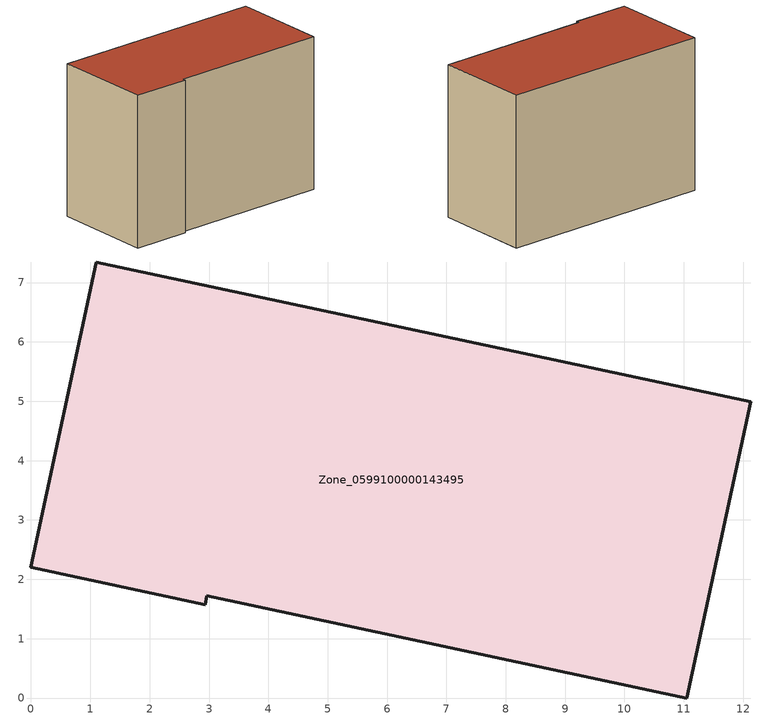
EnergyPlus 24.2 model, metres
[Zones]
Zone_0599100000143495
 floor ground (C_G): 0,2.2 1.1,7.35 12.12,4.99 11.05,0 2.96,1.72 2.93,1.57 z0
 wall outside (C_F): 1.1,7.35 0,2.2 2.93,1.57 2.96,1.72 11.05,0 12.12,4.99 1.1,7.35 z0:7.97
 roof outside (C_R): 12.12,4.99 1.1,7.35 0,2.2 2.93,1.57 2.96,1.72 11.05,0 z7.97
[BUILDING]
Pand.0599100000143495: North Axis=0; Terrain=City; Loads Convergence Tolerance Value=0.04; Temperature Convergence Tolerance Value=0.4; Solar Distribution=FullExterior; Maximum Number of Warmup Days=25; Minimum Number of Warmup Days=1
[Site:Location]
Rotterdam.The.Hague.AP_ZH_NLD Design_Conditions: Latitude=51.96; Longitude=4.45; Time Zone=1; Elevation=-4.5
[SITE:GROUNDTEMPERATURE:BUILDINGSURFACE]
18, 18, 18, 18, 18, 18, 18, 18, 18, 18, 18, 18
[MATERIAL] Thermal Absorptance=0.9; Solar Absorptance=0.7; Visible Absorptance=0.7
Name | Roughness | Thickness | Conductivity | Density | Specific Heat
G.TI.1975-1991 | MediumSmooth | 0.15 | 0.288461 | 540 | 1210
F.TI.1975-1991 | Rough | 0.3 | 0.230769 | 1920 | 840
R.TI.1975-1991 | MediumRough | 0.2 | 0.153846 | 1500 | 1000
[CONSTRUCTION]
C_G: G.TI.1975-1991
C_F: F.TI.1975-1991
C_R: R.TI.1975-1991
[ZONE]
Zone_0599100000143495: Type=1; Multiplier=1; Ceiling Height=Autocalculate; Volume=Autocalculate; Floor Area=autocalculate; Part of Total Floor Area=Yes
[ZONEINFILTRATION:DESIGNFLOWRATE]
Infil_Zone_0599100000143495: Zone or ZoneList or Space or SpaceList=Zone_0599100000143495; Schedule=AlwaysOn; Design Flow Rate Calculation Method=Flow/Area; Flow Rate per Floor Area=0.003; Constant Term Coefficient=1; Temperature Term Coefficient=0; Velocity Term Coefficient=0; Velocity Squared Term Coefficient=0
[HVACTEMPLATE:ZONE:IDEALLOADSAIRSYSTEM]
Zone_0599100000143495: Maximum Heating Supply Air Temperature=50; Minimum Cooling Supply Air Temperature=13; Maximum Heating Supply Air Humidity Ratio=0.0156; Minimum Cooling Supply Air Humidity Ratio=0.0077; Heating Limit=NoLimit; Cooling Limit=NoLimit; Dehumidification Control Type=ConstantSensibleHeatRatio; Cooling Sensible Heat Ratio=0.7; Dehumidification Setpoint=60; Humidification Control Type=None; Humidification Setpoint=30; Outdoor Air Method=None; Outdoor Air Flow Rate per Person=0.00944; Outdoor Air Flow Rate per Zone Floor Area=0; Outdoor Air Flow Rate per Zone=0; Demand Controlled Ventilation Type=None; Outdoor Air Economizer Type=NoEconomizer; Heat Recovery Type=None; Sensible Heat Recovery Effectiveness=0.7; Latent Heat Recovery Effectiveness=0.65
[ZONECONTROL:THERMOSTAT]
ThermostatControl_Zone_0599100000143495: Zone or ZoneList=Zone_0599100000143495; Control Type Schedule=DualSetpointControlType; Control 1=Thermostat_Zone_0599100000143495; Temperature Difference Between Cutout And Setpoint=0
[THERMOSTATSETPOINT:DUALSETPOINT]
Thermostat_Zone_0599100000143495: Heating Setpoint Temperature Schedule=HeatingSetpoint_Zone_0599100000143495; Cooling Setpoint Temperature Schedule=CoolingSetpoint_Zone_0599100000143495
[SCHEDULE:COMPACT]
HeatingSetpoint_Zone_0599100000143495: Through: 12/31, For: AllDays, Until: 24:00, 21
CoolingSetpoint_Zone_0599100000143495: Through: 12/31, For: AllDays, Until: 24:00, 24
DualSetpointControlType: Through: 12/31, For: AllDays, Until: 24:00, 4
AlwaysOn: Through: 12/31, For: AllDays, Until: 24:00, 1
